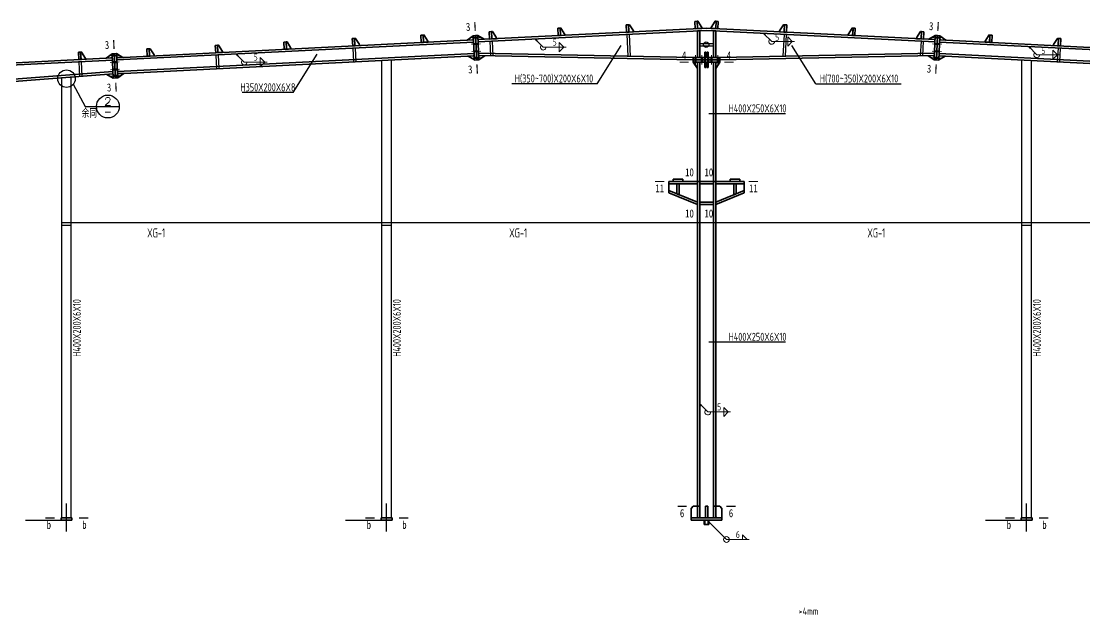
# Model space of a CAD drawing. Extents: x 2072855 to 2883818, y 17306032 to 17674225.
# Drawn here: x 2329397 to 2375920, y 17364280 to 17390220 of the extents above; entities that cross this region are included whole.
import ezdxf
from ezdxf.enums import TextEntityAlignment as Align

# ---------------------------------------------------------------- set-up
doc = ezdxf.new("R2010")
doc.units = 0
doc.header["$LTSCALE"] = 1000
doc.header["$MEASUREMENT"] = 0
doc.linetypes.add('DOTE', pattern=[2.42, 2, -0.2, 0.02, -0.2])
for name, color, linetype, lineweight in [('10', 7, 'Continuous', 35), ('114', 2, 'Continuous', 18), ('116', 1, 'Continuous', 35), ('12', 2, 'Continuous', 35), ('14', 2, 'Continuous', 35), ('墙线__粗线', 7, 'Continuous', 18), ('焊缝标注', 9, 'Continuous', 18)]:
    doc.layers.add(name, color=color, linetype=linetype, lineweight=lineweight)
for name, color, linetype in [('11', 3, 'Continuous'), ('3T_WOOD', 21, 'Continuous'), ('BALCONY', 6, 'Continuous'), ('FRAMING', 2, 'Continuous'), ('PUB_DIM', 161, 'Continuous')]:
    doc.layers.add(name, color=color, linetype=linetype)
doc.styles.add('COMP', font='COMPLEX.shx', dxfattribs={"bigfont": 'hztxt'})
doc.styles.add('FromPkpm', font='Pkpmeng', dxfattribs={"width": 0.7, "bigfont": 'hztxt'})
doc.styles.add('hztxt', font='Pkpmeng', dxfattribs={"width": 0.7, "bigfont": 'hztxt'})
doc.styles.add('TSSD_Dimension', font='Tssdeng.shx', dxfattribs={"width": 0.7, "bigfont": 'hztxt.shx'})
doc.styles.add('TSSD_REIN', font='tssdeng.shx', dxfattribs={"width": 0.7, "bigfont": 'tssdchn.shx'})
doc.styles.add('图框字体', font='', dxfattribs={"width": 0.8})
doc.styles.add('宋体', font='', dxfattribs={"width": 0.8})
doc.styles.get('图框字体').set_extended_font_data('NSimSun')
doc.styles.get('宋体').set_extended_font_data('SimSun')

# ---------------------------------------------------------------- blocks, each defined once
blk = doc.blocks.new('_INDEX')
blk.add_line((-0.5, 0), (0.5, 0))
blk.add_circle((0, 0), 0.5)
at = {"style": 'COMP'}
for tag, width, p, p2 in [('1', 2.333333, (-0.17, 0.05), (0.17, 0.05)), ('-', 1.166667, (-0.17, -0.39), (0.17, -0.39))]:
    blk.add_attdef(tag, text='', height=0.34, dxfattribs=dict(at, width=width)).set_placement(p, p2, align=Align.FIT)

msp = doc.modelspace()

# ---------------------------------------------------------------- hatches: boundary and pattern name
at = {"layer": '焊缝标注'}
for points in [[(2361874.4, 17389693.6), (2361934.3, 17389612.1), (2361955.6, 17389633.3)], [(2351879.4, 17389443.8), (2351939.3, 17389362.3), (2351960.6, 17389383.4)], [(2338799.2, 17388789.8), (2338859.1, 17388708.3), (2338880.4, 17388729.4)], [(2373470.5, 17389113.8), (2373530.4, 17389032.3), (2373551.7, 17389053.5)], [(2359075.7, 17373497.4), (2359135.5, 17373415.9), (2359156.8, 17373437)], [(2359400.7, 17368418.7), (2359460.5, 17368337.2), (2359481.8, 17368358.4)]]:
    msp.add_hatch(color=256, dxfattribs=at).paths.add_polyline_path(points)

# ---------------------------------------------------------------- linework, layer by layer
at = {"color": 3, "lineweight": 35, "ltscale": 100}
for p, q in [((2349375.7, 17389418.7), (2359375.7, 17389918.7)), ((2349380.7, 17389318.8), (2359375.7, 17389818.6)), ((2359375.7, 17389918.7), (2369375.7, 17389418.7)), ((2359375.7, 17389818.6), (2369370.7, 17389318.8)), ((2333575.4, 17388628.7), (2349175.9, 17389408.7)), ((2333580.4, 17388528.8), (2349180.9, 17389308.8)), ((2369570.4, 17389308.8), (2385170.9, 17388528.8)), ((2369575.4, 17389408.7), (2385175.9, 17388628.7)), ((2333605.4, 17388029.4), (2349205.9, 17388809.5)), ((2349405.6, 17388819.7), (2358795.7, 17388633.4)), ((2359955.7, 17388633.4), (2369345.7, 17388819.7)), ((2369545.4, 17388809.5), (2385145.9, 17388029.4)), ((2318475.7, 17387873.7), (2333375.7, 17388618.7)), ((2318475.7, 17387773.6), (2333380.7, 17388518.8)), ((2333610.4, 17387929.6), (2349210.9, 17388709.6)), ((2349410.6, 17388719.6), (2358795.7, 17388533.3)), ((2358975.7, 17383218.7), (2358975.7, 17388433.4)), ((2358975.7, 17388433.4), (2359075.7, 17388433.4)), ((2359075.7, 17383218.7), (2359075.7, 17388433.4)), ((2359675.7, 17383218.7), (2359675.7, 17388433.4)), ((2359675.7, 17388433.4), (2359775.7, 17388433.4)), ((2359775.7, 17383218.7), (2359775.7, 17388433.4)), ((2359955.7, 17388533.3), (2369340.7, 17388719.6)), ((2369540.5, 17388709.6), (2385141, 17387929.6)), ((2318475.7, 17386886.7), (2333405.6, 17388019.5)), ((2318475.7, 17386786.4), (2333410.6, 17387919.6)), ((2358975.7, 17368518.7), (2358975.7, 17383218.7)), ((2358975.7, 17383218.7), (2359075.7, 17383218.7)), ((2359075.7, 17368518.7), (2359075.7, 17383218.7)), ((2359075.7, 17383218.7), (2359675.7, 17383218.7)), ((2359675.7, 17368518.7), (2359675.7, 17383218.7)), ((2359675.7, 17383218.7), (2359775.7, 17383218.7)), ((2359775.7, 17368518.7), (2359775.7, 17383218.7))]:
    msp.add_line(p, q, dxfattribs=at)
at = {"layer": '10', "lineweight": 35, "ltscale": 100, "const_width": 50}
for points in [[(2349236.8, 17390192.7), (2349256.8, 17389793.2)], [(2369514.5, 17390192.7), (2369494.5, 17389793.2)], [(2333436.6, 17389402.7), (2333456.6, 17389003.2)], [(2349349.8, 17387933.6), (2349329.8, 17388333.1)], [(2358195.7, 17388433.4), (2358595.7, 17388433.4)], [(2360555.7, 17388433.4), (2360155.7, 17388433.4)], [(2369401.5, 17387933.6), (2369421.5, 17388333.1)], [(2333549.5, 17387143.5), (2333529.6, 17387543)], [(2358975.7, 17383818.7), (2358975.7, 17383418.7)], [(2359775.7, 17383818.7), (2359775.7, 17383418.7)], [(2357125.7, 17383218.7), (2357525.7, 17383218.7)], [(2361625.7, 17383218.7), (2361225.7, 17383218.7)], [(2358975.7, 17381618.7), (2358975.7, 17382018.7)], [(2359775.7, 17381618.7), (2359775.7, 17382018.7)], [(2358105.7, 17369018.7), (2358505.7, 17369018.7)], [(2360645.7, 17369018.7), (2360245.7, 17369018.7)]]:
    msp.add_lwpolyline(points, dxfattribs=at)
at = {"layer": '10', "const_width": 45, "elevation": 200}
for points in [[(2330454, 17368507.5), (2330854, 17368507.5)], [(2332327, 17368507.5), (2331927, 17368507.5)], [(2344454, 17368507.5), (2344854, 17368507.5)], [(2346327, 17368507.5), (2345927, 17368507.5)], [(2372454, 17368507.5), (2372854, 17368507.5)], [(2374327, 17368507.5), (2373927, 17368507.5)]]:
    msp.add_lwpolyline(points, dxfattribs=at)
at = {"layer": '11'}
for p, q in [((2345171.9, 17368518.7), (2345171.9, 17388507.6)), ((2345571.9, 17388527.6), (2345571.9, 17368518.7)), ((2373172, 17368518.7), (2373172, 17388528)), ((2373572, 17388508), (2373572, 17368518.7)), ((2331171.9, 17368518.7), (2331171.9, 17387749.7)), ((2331571.9, 17387780.1), (2331571.9, 17368518.7)), ((2329580, 17368418.7, -200), (2331135.7, 17368418.7)), ((2343580, 17368418.7, -200), (2345135.7, 17368418.7)), ((2371580, 17368418.7, -200), (2373135.7, 17368418.7))]:
    msp.add_line(p, q, dxfattribs=at)
at = {"layer": '114', "lineweight": 18, "ltscale": 100}
for p, q in [((2349071.5, 17389493.6), (2349471, 17389513.6)), ((2349085.5, 17389214), (2349485, 17389233.9)), ((2369266.3, 17389233.9), (2369665.8, 17389213.9)), ((2369280.3, 17389513.6), (2369679.8, 17389493.6)), ((2333271.3, 17388703.6), (2333670.8, 17388723.6)), ((2349101.5, 17388894.4), (2349501, 17388914.3)), ((2358885.7, 17388333.4), (2358885.7, 17388733.4)), ((2359165.7, 17388333.4), (2359165.7, 17388733.4)), ((2359305.7, 17388333.4), (2359305.7, 17388733.4)), ((2359445.7, 17388333.4), (2359445.7, 17388733.4)), ((2359585.7, 17388333.4), (2359585.7, 17388733.4)), ((2359865.7, 17388333.4), (2359865.7, 17388733.4)), ((2369250.3, 17388914.6), (2369649.8, 17388894.6)), ((2333285.3, 17388423.9), (2333684.8, 17388443.9)), ((2349115.5, 17388614.7), (2349515, 17388634.7)), ((2369236.3, 17388634.7), (2369635.8, 17388614.7)), ((2333301.2, 17388104.4), (2333700.7, 17388124.3)), ((2333315.2, 17387824.7), (2333714.7, 17387844.7))]:
    msp.add_line(p, q, dxfattribs=at)
at = {"layer": '114', "color": 1, "lineweight": 70, "ltscale": 100}
for p, q in [((2349171.4, 17389498.6), (2349371.2, 17389508.6)), ((2349185.4, 17389218.9), (2349385.1, 17389228.9)), ((2369366.2, 17389228.9), (2369565.9, 17389218.9)), ((2369380.2, 17389508.6), (2369579.9, 17389498.6)), ((2349201.4, 17388899.3), (2349401.1, 17388909.3)), ((2369350.2, 17388909.6), (2369550, 17388899.6)), ((2333371.2, 17388708.6), (2333570.9, 17388718.6)), ((2333385.1, 17388428.9), (2333584.9, 17388438.9)), ((2349215.4, 17388619.7), (2349415.1, 17388629.7)), ((2358885.7, 17388433.4), (2358885.7, 17388633.4)), ((2359165.7, 17388433.4), (2359165.7, 17388633.4)), ((2359305.7, 17388433.4), (2359305.7, 17388633.4)), ((2359445.7, 17388433.4), (2359445.7, 17388633.4)), ((2359585.7, 17388433.4), (2359585.7, 17388633.4)), ((2359865.7, 17388433.4), (2359865.7, 17388633.4)), ((2369336.2, 17388629.7), (2369536, 17388619.7)), ((2333401.1, 17388109.4), (2333600.9, 17388119.4)), ((2333415.1, 17387829.7), (2333614.9, 17387839.7))]:
    msp.add_line(p, q, dxfattribs=at)
at = {"layer": '116', "lineweight": 35, "ltscale": 100}
for p, q in [((2359275.7, 17368418.7), (2359275.7, 17368218.7)), ((2359305.7, 17368418.7), (2359305.7, 17368218.7)), ((2359445.7, 17368418.7), (2359445.7, 17368218.7)), ((2359475.7, 17368418.7), (2359475.7, 17368218.7)), ((2359275.7, 17368218.7), (2359475.7, 17368218.7))]:
    msp.add_line(p, q, dxfattribs=at)
at = {"layer": '12', "lineweight": 35, "ltscale": 100}
for p, q in [((2358960.2, 17390218.3), (2358860.3, 17390213.3)), ((2358860.3, 17390213.3), (2358876.3, 17389893.7)), ((2358976.1, 17389898.7), (2358960.2, 17390218.3)), ((2359775.2, 17389898.7), (2359791.1, 17390218.3)), ((2359791.1, 17390218.3), (2359891, 17390213.3)), ((2359891, 17390213.3), (2359875, 17389893.7)), ((2349971.4, 17389768.9), (2349871.5, 17389763.9)), ((2349871.5, 17389763.9), (2349887.5, 17389444.3)), ((2349987.4, 17389449.3), (2349971.4, 17389768.9)), ((2352967.7, 17389918.7), (2352867.8, 17389913.7)), ((2352867.8, 17389913.7), (2352883.8, 17389594.1)), ((2352983.7, 17389599.1), (2352967.7, 17389918.7)), ((2355963.9, 17390068.5), (2355864, 17390063.5)), ((2355864, 17390063.5), (2355880, 17389743.9)), ((2355880, 17389743.9), (2355979.9, 17389748.9)), ((2355979.9, 17389748.9), (2355963.9, 17390068.5)), ((2358876.3, 17389893.7), (2358976.1, 17389898.7)), ((2359875, 17389893.7), (2359775.2, 17389898.7)), ((2362771.4, 17389748.9), (2362787.4, 17390068.5)), ((2362871.3, 17389743.9), (2362771.4, 17389748.9)), ((2362787.4, 17390068.5), (2362887.3, 17390063.5)), ((2362887.3, 17390063.5), (2362871.3, 17389743.9)), ((2365767.7, 17389599.1), (2365783.7, 17389918.7)), ((2365783.7, 17389918.7), (2365883.5, 17389913.7)), ((2365883.5, 17389913.7), (2365867.5, 17389594.1)), ((2368763.9, 17389449.3), (2368779.9, 17389768.9)), ((2368779.9, 17389768.9), (2368879.8, 17389763.9)), ((2368879.8, 17389763.9), (2368863.8, 17389444.3)), ((2340982.6, 17389319.4), (2340882.8, 17389314.5)), ((2340882.8, 17389314.5), (2340898.8, 17388994.9)), ((2340998.6, 17388999.8), (2340982.6, 17389319.4)), ((2343978.9, 17389469.3), (2343879, 17389464.3)), ((2343879, 17389464.3), (2343895, 17389144.7)), ((2343994.9, 17389149.7), (2343978.9, 17389469.3)), ((2346975.2, 17389619.1), (2346875.3, 17389614.1)), ((2346875.3, 17389614.1), (2346891.3, 17389294.5)), ((2346891.3, 17389294.5), (2346991.1, 17389299.5)), ((2346991.1, 17389299.5), (2346975.2, 17389619.1)), ((2349887.5, 17389444.3), (2349987.4, 17389449.3)), ((2352883.8, 17389594.1), (2352983.7, 17389599.1)), ((2365867.5, 17389594.1), (2365767.7, 17389599.1)), ((2368863.8, 17389444.3), (2368763.9, 17389449.3)), ((2371760.2, 17389299.5), (2371776.2, 17389619.1)), ((2371860, 17389294.5), (2371760.2, 17389299.5)), ((2371776.2, 17389619.1), (2371876, 17389614.1)), ((2371876, 17389614.1), (2371860, 17389294.5)), ((2374756.4, 17389149.7), (2374772.4, 17389469.3)), ((2374772.4, 17389469.3), (2374872.3, 17389464.3)), ((2374872.3, 17389464.3), (2374856.3, 17389144.7)), ((2331993.9, 17388870), (2331894, 17388865)), ((2331894, 17388865), (2331910, 17388545.4)), ((2332009.9, 17388550.4), (2331993.9, 17388870)), ((2334990.1, 17389019.8), (2334890.3, 17389014.8)), ((2334890.3, 17389014.8), (2334906.2, 17388695.2)), ((2335006.1, 17388700.2), (2334990.1, 17389019.8)), ((2337986.4, 17389169.6), (2337886.5, 17389164.6)), ((2337886.5, 17389164.6), (2337902.5, 17388845)), ((2337902.5, 17388845), (2338002.4, 17388850)), ((2338002.4, 17388850), (2337986.4, 17389169.6)), ((2340898.8, 17388994.9), (2340998.6, 17388999.8)), ((2343895, 17389144.7), (2343994.9, 17389149.7)), ((2374856.3, 17389144.7), (2374756.4, 17389149.7)), ((2331910, 17388545.4), (2332009.9, 17388550.4)), ((2334906.2, 17388695.2), (2335006.1, 17388700.2))]:
    msp.add_line(p, q, dxfattribs=at)
at = {"layer": '12'}
for p, q in [((2331135.7, 17368518.7), (2331615.7, 17368518.7)), ((2331135.7, 17368418.7), (2331135.7, 17368518.7)), ((2331615.7, 17368418.7), (2331135.7, 17368418.7)), ((2331615.7, 17368518.7), (2331615.7, 17368418.7)), ((2345135.7, 17368518.7), (2345615.7, 17368518.7)), ((2345135.7, 17368418.7), (2345135.7, 17368518.7)), ((2345615.7, 17368418.7), (2345135.7, 17368418.7)), ((2345615.7, 17368518.7), (2345615.7, 17368418.7)), ((2373135.7, 17368518.7), (2373615.7, 17368518.7)), ((2373135.7, 17368418.7), (2373135.7, 17368518.7)), ((2373615.7, 17368418.7), (2373135.7, 17368418.7)), ((2373615.7, 17368518.7), (2373615.7, 17368418.7))]:
    msp.add_line(p, q, dxfattribs=at)
at = {"layer": '12', "lineweight": 35, "ltscale": 100}
for points in [[(2359173.9, 17389948.6), (2359175.9, 17389908.7), (2359016.1, 17389900.7), (2358974.1, 17389938.7), (2358960.2, 17390218.3), (2359000.1, 17390220.3)], [(2359577.4, 17389948.6), (2359575.4, 17389908.7), (2359735.2, 17389900.7), (2359777.2, 17389938.7), (2359791.1, 17390218.3), (2359751.2, 17390220.3)], [(2350185.2, 17389499.2), (2350187.2, 17389459.3), (2350027.4, 17389451.3), (2349985.4, 17389489.2), (2349971.4, 17389768.9), (2350011.4, 17389770.9)], [(2353181.4, 17389649), (2353183.4, 17389609.1), (2353023.6, 17389601.1), (2352981.7, 17389639.1), (2352967.7, 17389918.7), (2353007.6, 17389920.7)], [(2356177.7, 17389798.9), (2356179.7, 17389758.9), (2356019.9, 17389750.9), (2355977.9, 17389788.9), (2355963.9, 17390068.5), (2356003.9, 17390070.5)], [(2362573.7, 17389798.9), (2362571.7, 17389758.9), (2362731.5, 17389750.9), (2362773.4, 17389788.9), (2362787.4, 17390068.5), (2362747.4, 17390070.5)], [(2365569.9, 17389649), (2365567.9, 17389609.1), (2365727.7, 17389601.1), (2365769.7, 17389639.1), (2365783.7, 17389918.7), (2365743.7, 17389920.7)], [(2368566.2, 17389499.2), (2368564.2, 17389459.3), (2368724, 17389451.3), (2368765.9, 17389489.2), (2368779.9, 17389768.9), (2368740, 17389770.9)], [(2341196.4, 17389049.8), (2341198.4, 17389009.8), (2341038.6, 17389001.8), (2340996.6, 17389039.8), (2340982.6, 17389319.4), (2341022.6, 17389321.4)], [(2344192.6, 17389199.6), (2344194.6, 17389159.7), (2344034.8, 17389151.7), (2343992.9, 17389189.6), (2343978.9, 17389469.3), (2344018.8, 17389471.3)], [(2347188.9, 17389349.4), (2347190.9, 17389309.5), (2347031.1, 17389301.5), (2346989.1, 17389339.4), (2346975.2, 17389619.1), (2347015.1, 17389621.1)], [(2371562.4, 17389349.4), (2371560.4, 17389309.5), (2371720.2, 17389301.5), (2371762.2, 17389339.4), (2371776.2, 17389619.1), (2371736.2, 17389621.1)], [(2374558.7, 17389199.6), (2374556.7, 17389159.7), (2374716.5, 17389151.7), (2374758.4, 17389189.6), (2374772.4, 17389469.3), (2374732.5, 17389471.3)], [(2332207.6, 17388600.4), (2332209.6, 17388560.4), (2332049.8, 17388552.4), (2332007.9, 17388590.4), (2331993.9, 17388870), (2332033.8, 17388872)], [(2335203.9, 17388750.2), (2335205.9, 17388710.2), (2335046.1, 17388702.2), (2335004.1, 17388740.2), (2334990.1, 17389019.8), (2335030.1, 17389021.8)], [(2338200.1, 17388900), (2338202.1, 17388860), (2338042.3, 17388852), (2338000.4, 17388890), (2337986.4, 17389169.6), (2338026.3, 17389171.6)]]:
    msp.add_lwpolyline(points, close=True, dxfattribs=at)
at = {"layer": '14', "lineweight": 35, "ltscale": 100}
for p, q in [((2358975.7, 17389798.6), (2359075.7, 17389803.6)), ((2358975.7, 17388633.4), (2358975.7, 17389798.6)), ((2359075.7, 17389803.6), (2359075.7, 17388633.4)), ((2359675.7, 17388633.4), (2359675.7, 17389803.6)), ((2359675.7, 17389803.6), (2359775.7, 17389798.6)), ((2359775.7, 17389798.6), (2359775.7, 17388633.4)), ((2348906.2, 17389395.2), (2349166.9, 17389588.5)), ((2349136, 17389406.7), (2348906.2, 17389395.2)), ((2349173.9, 17389448.7), (2349136, 17389406.7)), ((2349166.9, 17389588.5), (2349266.8, 17389593.5)), ((2349220, 17388527.8), (2349166.9, 17389588.5)), ((2349166.9, 17389588.5), (2349173.9, 17389448.7)), ((2349266.8, 17389593.5), (2349366.7, 17389598.5)), ((2349266.8, 17389593.5), (2349319.8, 17388532.8)), ((2349319.8, 17388532.8), (2349266.8, 17389593.5)), ((2349366.7, 17389598.5), (2349419.7, 17388537.8)), ((2349373.7, 17389458.6), (2349366.7, 17389598.5)), ((2349366.7, 17389598.5), (2349645.3, 17389432.2)), ((2349415.6, 17389420.7), (2349373.7, 17389458.6)), ((2349645.3, 17389432.2), (2349415.6, 17389420.7)), ((2369106, 17389432.2), (2369384.6, 17389598.5)), ((2369335.7, 17389420.7), (2369106, 17389432.2)), ((2369331.6, 17388537.8), (2369384.6, 17389598.5)), ((2369377.6, 17389458.6), (2369335.7, 17389420.7)), ((2369384.6, 17389598.5), (2369377.6, 17389458.6)), ((2369384.6, 17389598.5), (2369484.5, 17389593.5)), ((2369484.5, 17389593.5), (2369431.5, 17388532.8)), ((2369431.5, 17388532.8), (2369484.5, 17389593.5)), ((2369484.5, 17389593.5), (2369584.4, 17389588.5)), ((2369584.4, 17389588.5), (2369531.4, 17388527.8)), ((2369577.4, 17389448.7), (2369584.4, 17389588.5)), ((2369615.4, 17389406.7), (2369577.4, 17389448.7)), ((2369584.4, 17389588.5), (2369845.1, 17389395.2)), ((2369845.1, 17389395.2), (2369615.4, 17389406.7)), ((2333106, 17388605.2), (2333366.7, 17388798.5)), ((2333366.7, 17388798.5), (2333466.5, 17388803.5)), ((2333419.7, 17387737.8), (2333366.7, 17388798.5)), ((2333366.7, 17388798.5), (2333373.7, 17388658.6)), ((2333466.5, 17388803.5), (2333566.4, 17388808.5)), ((2333466.5, 17388803.5), (2333519.6, 17387742.8)), ((2333519.6, 17387742.8), (2333466.5, 17388803.5)), ((2333566.4, 17388808.5), (2333619.5, 17387747.8)), ((2333573.4, 17388668.6), (2333566.4, 17388808.5)), ((2333566.4, 17388808.5), (2333845.1, 17388642.2)), ((2359355.7, 17388873.4), (2359305.7, 17388873.4)), ((2359305.7, 17388873.4), (2359305.7, 17388633.4)), ((2359355.7, 17388633.4), (2359355.7, 17388873.4)), ((2359395.7, 17388633.4), (2359395.7, 17388873.4)), ((2359395.7, 17388873.4), (2359445.7, 17388873.4)), ((2359445.7, 17388873.4), (2359445.7, 17388633.4)), ((2333335.7, 17388616.7), (2333106, 17388605.2)), ((2333373.7, 17388658.6), (2333335.7, 17388616.7)), ((2333615.4, 17388630.7), (2333573.4, 17388668.6)), ((2333845.1, 17388642.2), (2333615.4, 17388630.7)), ((2348941.2, 17388696.1), (2349170.9, 17388707.6)), ((2349219.9, 17388529.8), (2348941.2, 17388696.1)), ((2349170.9, 17388707.6), (2349212.9, 17388669.6)), ((2349212.9, 17388669.6), (2349219.9, 17388529.8)), ((2349319.8, 17388532.8), (2349220, 17388527.8)), ((2349419.7, 17388537.8), (2349319.8, 17388532.8)), ((2349412.6, 17388679.6), (2349450.6, 17388718.8)), ((2349419.6, 17388539.8), (2349412.6, 17388679.6)), ((2349680.6, 17388714.2), (2349419.6, 17388539.8)), ((2349450.6, 17388718.8), (2349680.6, 17388714.2)), ((2358795.7, 17388633.4), (2359955.7, 17388633.4)), ((2358795.7, 17388533.4), (2358795.7, 17388633.4)), ((2359955.7, 17388533.4), (2358795.7, 17388533.4)), ((2358795.7, 17388533.4), (2359955.7, 17388533.4)), ((2358795.7, 17388433.4), (2358795.7, 17388533.4)), ((2359955.7, 17388433.4), (2358795.7, 17388433.4)), ((2358975.7, 17388153.4), (2358795.7, 17388433.4)), ((2358795.7, 17388433.4), (2358935.7, 17388433.4)), ((2358935.7, 17388433.4), (2358975.7, 17388393.4)), ((2359075.7, 17388633.4), (2358975.7, 17388633.4)), ((2358975.7, 17388393.4), (2358975.7, 17388153.4)), ((2359305.7, 17388633.4), (2359355.7, 17388633.4)), ((2359305.7, 17388193.4), (2359305.7, 17388433.4)), ((2359305.7, 17388433.4), (2359355.7, 17388433.4)), ((2359355.7, 17388433.4), (2359355.7, 17388193.4)), ((2359445.7, 17388633.4), (2359395.7, 17388633.4)), ((2359395.7, 17388433.4), (2359395.7, 17388193.4)), ((2359445.7, 17388433.4), (2359395.7, 17388433.4)), ((2359445.7, 17388193.4), (2359445.7, 17388433.4)), ((2359775.7, 17388633.4), (2359675.7, 17388633.4)), ((2359955.7, 17388433.4), (2359775.7, 17388153.4)), ((2359775.7, 17388393.4), (2359815.7, 17388433.4)), ((2359775.7, 17388153.4), (2359775.7, 17388393.4)), ((2359815.7, 17388433.4), (2359955.7, 17388433.4)), ((2359955.7, 17388633.4), (2359955.7, 17388533.4)), ((2359955.7, 17388533.4), (2359955.7, 17388433.4)), ((2369070.8, 17388714.2), (2369300.7, 17388718.8)), ((2369331.7, 17388539.8), (2369070.8, 17388714.2)), ((2369300.7, 17388718.8), (2369338.7, 17388679.6)), ((2369431.5, 17388532.8), (2369331.6, 17388537.8)), ((2369338.7, 17388679.6), (2369331.7, 17388539.8)), ((2369531.4, 17388527.8), (2369431.5, 17388532.8)), ((2369810.1, 17388696.1), (2369531.5, 17388529.8)), ((2369531.5, 17388529.8), (2369538.5, 17388669.6)), ((2369538.5, 17388669.6), (2369580.4, 17388707.6)), ((2369580.4, 17388707.6), (2369810.1, 17388696.1)), ((2333141.4, 17387899.1), (2333370.7, 17387916.5)), ((2333419.6, 17387739.8), (2333141.4, 17387899.1)), ((2333370.7, 17387916.5), (2333412.6, 17387879.6)), ((2333412.6, 17387879.6), (2333419.6, 17387739.8)), ((2333612.4, 17387889.6), (2333650.3, 17387931.6)), ((2333619.4, 17387749.8), (2333612.4, 17387889.6)), ((2333880, 17387943), (2333619.4, 17387749.8)), ((2333650.3, 17387931.6), (2333880, 17387943)), ((2359355.7, 17388193.4), (2359305.7, 17388193.4)), ((2359395.7, 17388193.4), (2359445.7, 17388193.4)), ((2333519.6, 17387742.8), (2333419.7, 17387737.8)), ((2333619.5, 17387747.8), (2333519.6, 17387742.8)), ((2357725.7, 17383218.7), (2358975.7, 17383218.7)), ((2357725.7, 17383118.7), (2357725.7, 17383218.7)), ((2358335.7, 17383318.7), (2357915.7, 17383318.7)), ((2357915.7, 17383318.7), (2357915.7, 17383218.7)), ((2357915.7, 17383218.7), (2358335.7, 17383218.7)), ((2358335.7, 17383218.7), (2358335.7, 17383318.7)), ((2358975.7, 17383218.7), (2358975.7, 17383118.7)), ((2359075.7, 17383218.7), (2359675.7, 17383218.7)), ((2359075.7, 17383118.7), (2359075.7, 17383218.7)), ((2359675.7, 17383218.7), (2359675.7, 17383118.7)), ((2359775.7, 17383218.7), (2361025.7, 17383218.7)), ((2359775.7, 17383118.7), (2359775.7, 17383218.7)), ((2360415.7, 17383318.7), (2360835.7, 17383318.7)), ((2360415.7, 17383218.7), (2360415.7, 17383318.7)), ((2360835.7, 17383218.7), (2360415.7, 17383218.7)), ((2360835.7, 17383318.7), (2360835.7, 17383218.7)), ((2361025.7, 17383218.7), (2361025.7, 17383118.7)), ((2358975.7, 17383118.7), (2357725.7, 17383118.7)), ((2357725.7, 17383118.7), (2357725.7, 17382818.7)), ((2358975.7, 17383118.7), (2357725.7, 17383118.7)), ((2357725.7, 17382818.7), (2358975.7, 17382318.7)), ((2357725.7, 17382818.7), (2358975.7, 17382318.7)), ((2357725.7, 17382718.7), (2357725.7, 17382818.7)), ((2358975.7, 17382218.7), (2357725.7, 17382718.7)), ((2358075.7, 17382678.7), (2358075.7, 17383118.7)), ((2358075.7, 17383118.7), (2358175.7, 17383118.7)), ((2358175.7, 17382638.7), (2358075.7, 17382678.7)), ((2358175.7, 17383118.7), (2358175.7, 17382638.7)), ((2358975.7, 17382318.7), (2358975.7, 17383118.7)), ((2359675.7, 17383118.7), (2359075.7, 17383118.7)), ((2361025.7, 17383118.7), (2359775.7, 17383118.7)), ((2359775.7, 17383118.7), (2359775.7, 17382318.7)), ((2361025.7, 17383118.7), (2359775.7, 17383118.7)), ((2359775.7, 17382318.7), (2361025.7, 17382818.7)), ((2359775.7, 17382318.7), (2361025.7, 17382818.7)), ((2361025.7, 17382718.7), (2359775.7, 17382218.7)), ((2360575.7, 17382638.7), (2360575.7, 17383118.7)), ((2360575.7, 17383118.7), (2360675.7, 17383118.7)), ((2360675.7, 17382678.7), (2360575.7, 17382638.7)), ((2360675.7, 17383118.7), (2360675.7, 17382678.7)), ((2361025.7, 17382818.7), (2361025.7, 17383118.7)), ((2361025.7, 17382818.7), (2361025.7, 17382718.7)), ((2358975.7, 17382318.7), (2358975.7, 17382218.7)), ((2359075.7, 17382318.7), (2359675.7, 17382318.7)), ((2359075.7, 17382218.7), (2359075.7, 17382318.7)), ((2359675.7, 17382218.7), (2359075.7, 17382218.7)), ((2359675.7, 17382318.7), (2359675.7, 17382218.7)), ((2359775.7, 17382218.7), (2359775.7, 17382318.7)), ((2358705.7, 17368928.7), (2358795.7, 17369018.7)), ((2358705.7, 17368518.7), (2358705.7, 17368928.7)), ((2358795.7, 17369018.7), (2358975.7, 17369018.7)), ((2358975.7, 17369018.7), (2358975.7, 17368558.7)), ((2358975.7, 17368518.7), (2358975.7, 17369018.7)), ((2358975.7, 17369018.7), (2359075.7, 17369018.7)), ((2359075.7, 17369018.7), (2359075.7, 17368518.7)), ((2359325.7, 17368518.7), (2359325.7, 17369018.7)), ((2359325.7, 17369018.7), (2359425.7, 17369018.7)), ((2359425.7, 17369018.7), (2359425.7, 17368518.7)), ((2359675.7, 17368518.7), (2359675.7, 17369018.7)), ((2359675.7, 17369018.7), (2359775.7, 17369018.7)), ((2359775.7, 17369018.7), (2359775.7, 17368558.7)), ((2359955.7, 17369018.7), (2359775.7, 17369018.7)), ((2359775.7, 17369018.7), (2359775.7, 17368518.7)), ((2360045.7, 17368928.7), (2359955.7, 17369018.7)), ((2360045.7, 17368518.7), (2360045.7, 17368928.7)), ((2358705.7, 17368418.7), (2358705.7, 17368518.7)), ((2358705.7, 17368518.7), (2360045.7, 17368518.7)), ((2358935.7, 17368518.7), (2358705.7, 17368518.7)), ((2360045.7, 17368418.7), (2358705.7, 17368418.7)), ((2358975.7, 17368558.7), (2358935.7, 17368518.7)), ((2359075.7, 17368518.7), (2358975.7, 17368518.7)), ((2359425.7, 17368518.7), (2359325.7, 17368518.7)), ((2359775.7, 17368518.7), (2359675.7, 17368518.7)), ((2359775.7, 17368558.7), (2359815.7, 17368518.7)), ((2359815.7, 17368518.7), (2360045.7, 17368518.7)), ((2360045.7, 17368518.7), (2360045.7, 17368418.7))]:
    msp.add_line(p, q, dxfattribs=at)
at = {"layer": '3T_WOOD'}
for p, q in [((2359075.7, 17389249.4), (2359675.7, 17389249.4)), ((2359075.7, 17389149.6), (2359675.7, 17389149.6)), ((2331171.9, 17381418.7), (2331571.9, 17381418.7)), ((2331171.9, 17381314.3), (2331571.9, 17381314.3)), ((2345171.9, 17381418.7), (2345571.9, 17381418.7)), ((2345171.9, 17381314.3), (2345571.9, 17381314.3)), ((2373172, 17381418.7), (2373572, 17381418.7)), ((2373172, 17381314.3), (2373572, 17381314.3))]:
    msp.add_line(p, q, dxfattribs=at)
at = {"layer": '3T_WOOD', "color": 6}
for p, q in [((2331375.7, 17367917.8), (2331375.7, 17369147)), ((2345375.7, 17367917.8), (2345375.7, 17369147)), ((2373375.7, 17367917.8), (2373375.7, 17369147))]:
    msp.add_line(p, q, dxfattribs=at)
at = {"layer": '3T_WOOD'}
for points in [[(2349892.5, 17389344.1), (2349924.3, 17388709.4)], [(2349992.4, 17389349.1), (2350024.5, 17388707.4)], [(2355885, 17389644), (2355932.8, 17388690.2)], [(2355984.9, 17389649), (2356032.6, 17388695.2)], [(2362766.4, 17389649), (2362718.7, 17388695.2)], [(2362866.3, 17389644), (2362818.5, 17388690.2)], [(2368758.9, 17389349.1), (2368726.8, 17388707.4)], [(2368858.8, 17389344.1), (2368827, 17388709.4)], [(2337907.5, 17388745.2), (2337937.5, 17388145.9)], [(2338007.4, 17388750.2), (2338037.4, 17388150.9)], [(2343900, 17389044.2), (2343930, 17388445.5)], [(2343999.9, 17389049.2), (2344029.9, 17388450.5)], [(2374751.4, 17389049.2), (2374721.4, 17388450.5)], [(2374851.3, 17389044.2), (2374821.3, 17388445.5)], [(2331915, 17388445.5), (2331946.9, 17387808.5)], [(2332014.9, 17388450.5), (2332046.6, 17387816.1)]]:
    msp.add_lwpolyline(points, dxfattribs=at)
msp.add_circle((2359361.6, 17389196.8), 118.8, dxfattribs=at)
at = {"layer": 'BALCONY'}
for p, q in [((2341295.6, 17387108.1, -3.4), (2342346.3, 17388776.2, 0.2)), ((2354587.9, 17387491.6, -3.6), (2355638.6, 17389159.6)), ((2364163.4, 17387491.6, -3.6), (2363112.8, 17389159.6)), ((2354587.9, 17387491.6, -3.6), (2350860.7, 17387491.6, -3.6)), ((2364163.4, 17387491.6, -3.6), (2367890.6, 17387491.6, -3.6)), ((2341295.6, 17387108.1, -3.4), (2339058.5, 17387108.1, -3.4)), ((2359477.9, 17386186.7), (2362831.1, 17386186.7)), ((2359477.9, 17376201.3), (2362831.1, 17376201.3))]:
    msp.add_line(p, q, dxfattribs=at)
at = {"layer": 'FRAMING', "linetype": 'DOTE', "const_width": 50}
msp.add_lwpolyline([(2331171.9, 17381418.7), (2387572, 17381418.7)], dxfattribs=at)
at = {"layer": 'PUB_DIM'}
for p, q in [((2331671, 17387465.9), (2332198.1, 17386493.7)), ((2332198.1, 17386493.7), (2332685, 17386493.7))]:
    msp.add_line(p, q, dxfattribs=at)
msp.add_circle((2331375.1, 17387710.2), 383.7, dxfattribs=at)
at = {"layer": '焊缝标注', "lineweight": 18, "ltscale": 100}
for p, q in [((2361874.4, 17389693.6), (2362227, 17389339.1)), ((2351879.4, 17389443.8), (2352232, 17389089.2)), ((2352932, 17389289.2), (2353132, 17389089.2)), ((2352932, 17389089.2), (2352932, 17389289.2)), ((2362227, 17389339.1), (2363227, 17389339.1)), ((2362927, 17389539.1), (2363127, 17389339.1)), ((2362927, 17389339.1), (2362927, 17389539.1)), ((2362927, 17389139.1), (2363127, 17389339.1)), ((2362927, 17389339.1), (2362927, 17389139.1)), ((2338799.2, 17388789.8), (2339151.8, 17388435.2)), ((2352232, 17389089.2), (2353232, 17389089.2)), ((2352932, 17388889.2), (2353132, 17389089.2)), ((2352932, 17389089.2), (2352932, 17388889.2)), ((2373470.5, 17389113.8), (2373823.1, 17388759.3)), ((2373823.1, 17388759.3), (2374823.1, 17388759.3)), ((2374523.1, 17388959.3), (2374723.1, 17388759.3)), ((2374523.1, 17388759.3), (2374523.1, 17388959.3)), ((2374523.1, 17388559.3), (2374723.1, 17388759.3)), ((2374523.1, 17388759.3), (2374523.1, 17388559.3)), ((2339151.8, 17388435.2), (2340151.8, 17388435.2)), ((2339851.8, 17388635.2), (2340051.8, 17388435.2)), ((2339851.8, 17388435.2), (2339851.8, 17388635.2)), ((2339851.8, 17388235.2), (2340051.8, 17388435.2)), ((2339851.8, 17388435.2), (2339851.8, 17388235.2)), ((2359075.7, 17373497.4), (2359428.2, 17373142.8)), ((2359428.2, 17373142.8), (2360428.2, 17373142.8)), ((2360128.2, 17373342.8), (2360328.2, 17373142.8)), ((2360128.2, 17373142.8), (2360128.2, 17373342.8)), ((2360128.2, 17372942.8), (2360328.2, 17373142.8)), ((2360128.2, 17373142.8), (2360128.2, 17372942.8)), ((2359400.7, 17368418.7), (2360246.8, 17367567.8)), ((2360246.8, 17367567.8), (2361246.8, 17367567.8)), ((2360946.8, 17367767.8), (2361146.8, 17367567.8)), ((2360946.8, 17367567.8), (2360946.8, 17367767.8))]:
    msp.add_line(p, q, dxfattribs=at)
at = {"layer": '焊缝标注', "linetype": 'Continuous'}
for points in [[(2361874.4, 17389693.6), (2361934.3, 17389612.1), (2361955.6, 17389633.3)], [(2351879.4, 17389443.8), (2351939.3, 17389362.3), (2351960.6, 17389383.4)], [(2338799.2, 17388789.8), (2338859.1, 17388708.3), (2338880.4, 17388729.4)], [(2373470.5, 17389113.8), (2373530.4, 17389032.3), (2373551.7, 17389053.5)], [(2359075.7, 17373497.4), (2359135.5, 17373415.9), (2359156.8, 17373437)], [(2359400.7, 17368418.7), (2359460.5, 17368337.2), (2359481.8, 17368358.4)]]:
    msp.add_lwpolyline(points, close=True, dxfattribs=at)
at = {"layer": '焊缝标注', "lineweight": 18, "ltscale": 100}
msp.add_circle((2360246.8, 17367567.8), 125, dxfattribs=at)
for centre, start in [((2362227, 17389339.1), 134.84026), ((2352232, 17389089.2), 134.84026), ((2373823.1, 17388759.3), 134.8405), ((2339151.8, 17388435.2), 134.84026), ((2359428.2, 17373142.8), 134.84032)]:
    msp.add_arc(centre, 125, start, 0, dxfattribs=at)

# ---------------------------------------------------------------- block references
at = {"layer": 'PUB_DIM'}
ref = msp.add_blockref('_INDEX', (2333185, 17386493.7), dxfattribs=dict(at, xscale=1000, yscale=1000, zscale=1000))
ref.add_attrib('1', '2', dxfattribs={"layer": '0', "height": 340, "style": 'COMP', "width": 1.5}).set_placement((2333015, 17386543.7), (2333355, 17386543.7), align=Align.FIT)
ref.add_attrib('-', '-', dxfattribs={"layer": '0', "height": 340, "style": 'COMP', "width": 1.166667}).set_placement((2333015, 17386103.7), (2333355, 17386103.7), align=Align.FIT)

# ---------------------------------------------------------------- texts
at = {"layer": '10', "lineweight": 25, "style": '宋体', "width": 0.8}
for s, rotation, p in [('3', 2.86273, (2348947.2, 17389978)), ('3', -2.86273, (2369204.9, 17390008)), ('3', 2.8624, (2333146.9, 17389188)), ('4', 0.00015, (2358395.7, 17388733.4)), ('4', 0.00015, (2360355.7, 17388733.4)), ('3', 2.86273, (2349040.2, 17388118.3)), ('3', -2.86273, (2369111.9, 17388148.3)), ('3', 2.8624, (2333239.9, 17387328.3))]:
    msp.add_text(s, height=350, rotation=rotation, dxfattribs=at).set_placement(p, align=Align.MIDDLE_CENTER)
for s, p in [('10', (2358629.5, 17383618.7)), ('10', (2359475.7, 17383618.7)), ('11', (2357325.7, 17382918.7)), ('11', (2361425.7, 17382918.7)), ('10', (2358629.5, 17381818.7)), ('10', (2359475.7, 17381818.7)), ('6', (2358305.7, 17368718.7)), ('6', (2360445.7, 17368718.7))]:
    msp.add_text(s, height=350, dxfattribs=at).set_placement(p, align=Align.MIDDLE_CENTER)
at = {"layer": '10', "style": '图框字体', "width": 0.8}
for p in [(2330507.5, 17368032.5), (2332063.7, 17368032.5), (2344507.5, 17368032.5), (2346063.7, 17368032.5), (2372507.5, 17368032.5), (2374063.7, 17368032.5)]:
    msp.add_text('b', height=350, dxfattribs=at).set_placement(p)
at = {"layer": 'BALCONY', "style": 'TSSD_Dimension', "width": 0.7}
for s, p in [('H(350~700)X200X6X10', (2352702.2, 17387719.6, -3.6)), ('H(700~350)X200X6X10', (2366049.1, 17387719.6, -3.6)), ('H350X200X6X8', (2340186.9, 17387336.1, -3.4)), ('余同', (2332372.9, 17386227.6, -200)), ('H400X250X6X10', (2361606.6, 17386414.7)), ('H400X250X6X10', (2361606.6, 17376429.4))]:
    msp.add_text(s, height=350, dxfattribs=at).set_placement(p, align=Align.MIDDLE)
at = {"layer": 'BALCONY', "style": 'TSSD_REIN', "width": 0.7}
for p in [(2334903.4, 17380768.3, 2180), (2350741.4, 17380768.3, 2180), (2366410, 17380768.3, 2180)]:
    msp.add_text('XG-1', height=400, dxfattribs=at).set_placement(p)
at = {"layer": 'BALCONY', "style": 'TSSD_Dimension', "width": 0.7}
for p in [(2331827.9, 17376814.1, 1287), (2345827.9, 17376814.1, 1287), (2373827.9, 17376814.1, 1287)]:
    msp.add_text('H400X200X6X10', height=350, rotation=90, dxfattribs=at).set_placement(p, align=Align.MIDDLE)
at = {"layer": '墙线__粗线', "color": 6, "style": 'hztxt', "width": 0.8}
msp.add_text('>4mm', height=310, dxfattribs=at).set_placement((2363835.5, 17364434.4, 1000), align=Align.MIDDLE_CENTER)
at = {"layer": '焊缝标注', "lineweight": 25, "style": 'FromPkpm', "width": 0.7}
for s, p in [('5', (2362466.8, 17389372.4)), ('5', (2352732, 17389159.2)), ('5', (2339651.8, 17388505.2)), ('5', (2374111.3, 17388789.1)), ('5', (2359928.2, 17373212.8)), ('6', (2360746.8, 17367637.8))]:
    msp.add_text(s, height=300, dxfattribs=at).set_placement(p, align=Align.CENTER)

doc.saveas('drawing.dxf')
